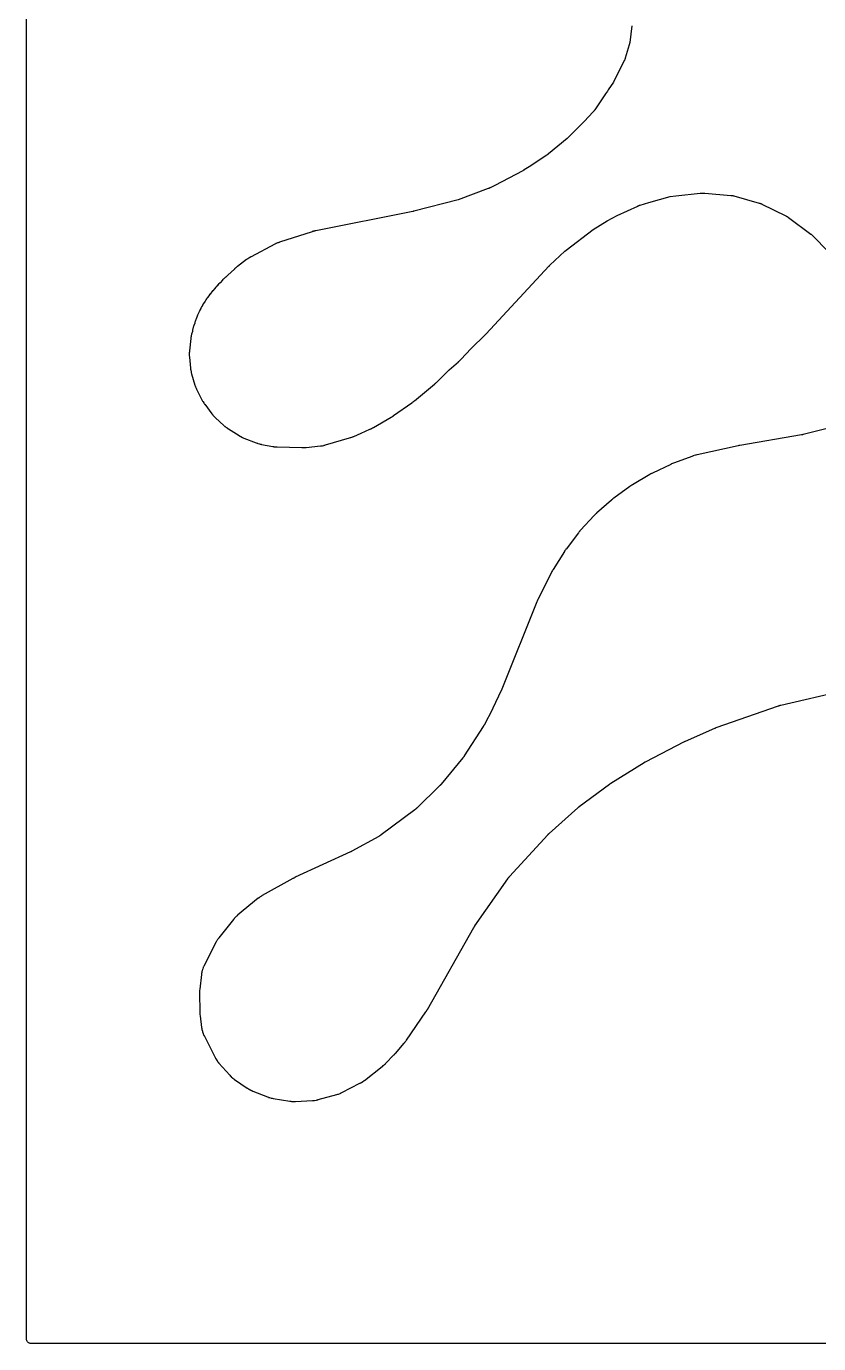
# Model space of a CAD drawing. Header units: millimetres. Extents: x 0 to 300, y 0 to 300.
# Drawn here: x -0.1 to 90.2, y -0.1 to 150 of the extents above; entities that cross this region are included whole.
import ezdxf

# ---------------------------------------------------------------- set-up
doc = ezdxf.new("R2010")
doc.units = ezdxf.units.MM
doc.layers.add('CUT', color=7, linetype='CONTINUOUS')

msp = doc.modelspace()

# ---------------------------------------------------------------- linework, layer by layer
at = {"layer": 'CUT'}
for points in [[(298.5045, -0.0625), (1.4375, -0.0625), (0.5522, -0.0625), (0.4788, -0.0589), (0.4206, -0.0503), (0.3635, -0.036), (0.3082, -0.0162), (0.255, 0.009), (0.2046, 0.0392), (0.1573, 0.0743), (0.1137, 0.1137), (0.0743, 0.1573), (0.0392, 0.2046), (0.009, 0.255), (-0.0162, 0.3082), (-0.036, 0.3635), (-0.0503, 0.4206), (-0.0589, 0.4788), (-0.0625, 0.5522), (-0.0625, 1.4375), (-0.0625, 298.5625)], [(68.9335, 150.0415), (68.6813, 148.1674), (68.6803, 148.1602), (68.6779, 148.1435), (68.6774, 148.1405), (68.6721, 148.1082), (68.6603, 148.0438), (68.6559, 148.0217), (68.6487, 147.9913), (68.6281, 147.9113), (68.6185, 147.8771), (68.1727, 146.3921), (68.1699, 146.3828), (68.1653, 146.3682), (68.1576, 146.3446), (68.1471, 146.3139), (68.1372, 146.2864), (68.1289, 146.2645), (68.124, 146.2521), (68.1222, 146.2475), (68.1112, 146.2208), (68.0856, 146.162), (68.0696, 146.1271), (68.0639, 146.1154), (68.0597, 146.1067), (66.832, 143.6459), (66.2311, 142.7541), (66.1448, 142.6259), (65.9325, 142.3109), (64.701, 140.483), (64.6982, 140.4792), (64.6888, 140.4665), (64.6773, 140.4514), (64.6678, 140.439), (64.6453, 140.4102), (64.6355, 140.398), (64.6242, 140.384), (64.6142, 140.3719), (64.5906, 140.344), (64.5804, 140.332), (64.5678, 140.3176), (64.5574, 140.3059), (64.5329, 140.2787), (64.5223, 140.2672), (63.4919, 139.1653), (63.3722, 139.0463), (63.1745, 138.8499), (62.7631, 138.4411), (61.5527, 137.2383), (59.4465, 135.4888), (59.4371, 135.4811), (59.415, 135.4633), (59.4055, 135.4557), (59.3939, 135.4466), (59.3843, 135.4391), (59.3618, 135.4219), (59.3521, 135.4146), (59.3409, 135.4063), (59.3311, 135.3991), (59.3081, 135.3825), (59.2982, 135.3755), (59.2861, 135.367), (59.2761, 135.36), (59.2527, 135.3441), (59.2426, 135.3373), (57.2129, 133.9923), (56.6727, 133.6499), (56.6649, 133.6451), (56.6467, 133.6338), (56.6388, 133.629), (56.6293, 133.6232), (56.6214, 133.6185), (56.6029, 133.6075), (56.595, 133.6029), (56.5858, 133.5976), (56.5779, 133.5931), (56.5592, 133.5825), (56.5512, 133.5781), (56.5414, 133.5726), (56.5333, 133.5682), (56.5144, 133.5581), (56.5063, 133.5538), (53.3138, 131.8784), (52.7854, 131.6145), (52.775, 131.6094), (52.7508, 131.5977), (52.7404, 131.5927), (52.7277, 131.5868), (52.7172, 131.582), (52.6927, 131.5709), (52.6822, 131.5662), (52.67, 131.5609), (52.6594, 131.5564), (52.6347, 131.5459), (52.624, 131.5415), (52.611, 131.5362), (52.6003, 131.5319), (52.5753, 131.5221), (52.5645, 131.518), (49.1229, 130.2198), (44.1037, 128.9387), (44.0989, 128.9375), (44.0876, 128.9347), (44.0828, 128.9335), (44.0712, 128.9307), (44.0653, 128.9293), (44.0515, 128.926), (44.0455, 128.9246), (44.0386, 128.9231), (44.0327, 128.9217), (44.0187, 128.9186), (44.0135, 128.9175), (44.0023, 128.9151), (43.9861, 128.9118), (43.979, 128.9103), (32.9257, 126.7204), (32.9083, 126.7166), (32.7954, 126.6908), (32.7781, 126.6865), (32.6375, 126.6499), (32.6203, 126.6451), (32.5091, 126.6126), (32.4921, 126.6073), (32.49, 126.6066), (28.7719, 125.3976), (28.7718, 125.3976), (28.7322, 125.3847), (28.7306, 125.3842), (28.7183, 125.38), (28.639, 125.3524), (28.6269, 125.348), (28.5796, 125.3303), (28.5556, 125.3207), (28.401, 125.2553), (28.3775, 125.2447), (28.3319, 125.223), (28.3202, 125.2174), (28.2452, 125.1797), (28.2337, 125.1738), (25.5374, 123.7472), (25.5238, 123.7397), (25.436, 123.6903), (25.4225, 123.6825), (25.4076, 123.6736), (25.3659, 123.6505), (25.3559, 123.6448), (25.3121, 123.6195), (25.2913, 123.6068), (25.1629, 123.5252), (25.1433, 123.5123), (25.1098, 123.4891), (25.1008, 123.4827), (25.0388, 123.4381), (25.0288, 123.4308), (23.9861, 122.6476), (23.9716, 122.6364), (23.8788, 122.5622), (23.8646, 122.5505), (23.751, 122.4538), (23.7373, 122.4417), (23.6491, 122.3619), (23.6358, 122.3494), (22.9057, 121.6468), (22.6624, 121.4446), (22.6469, 121.4313), (22.5478, 121.343), (22.5328, 121.3292), (22.4123, 121.2143), (22.3978, 121.2), (22.3049, 121.1052), (22.2908, 121.0904), (22.0191, 120.7936), (21.845, 120.626), (21.8315, 120.6126), (21.7455, 120.5244), (21.7325, 120.5107), (21.6281, 120.3967), (21.6156, 120.3825), (21.5353, 120.289), (21.5232, 120.2745), (21.3704, 120.0848), (21.1768, 119.8734), (21.1635, 119.8583), (21.0788, 119.7594), (21.066, 119.7439), (20.964, 119.6163), (20.9517, 119.6004), (20.8738, 119.496), (20.8621, 119.4797), (20.7312, 119.2914), (20.5821, 119.1064), (20.5746, 119.0969), (20.5263, 119.0343), (20.5189, 119.0246), (20.4907, 118.9865), (20.4766, 118.9666), (20.3877, 118.836), (20.3745, 118.8156), (20.3494, 118.7753), (20.3431, 118.7649), (20.3027, 118.6969), (20.2966, 118.6864), (20.2348, 118.5776), (20.0993, 118.3827), (20.0915, 118.3712), (20.0415, 118.2956), (20.034, 118.2839), (20.005, 118.2378), (19.9907, 118.2139), (19.9016, 118.0562), (19.8884, 118.0316), (19.8638, 117.983), (19.8577, 117.9705), (19.8187, 117.8887), (19.8128, 117.876), (19.7222, 117.674), (19.6622, 117.5683), (19.6562, 117.5573), (19.6174, 117.4856), (19.6116, 117.4745), (19.5892, 117.4308), (19.5782, 117.4083), (19.5099, 117.2603), (19.4998, 117.2373), (19.4812, 117.1919), (19.4765, 117.1803), (19.447, 117.1042), (19.4426, 117.0925), (19.3626, 116.8724), (19.3092, 116.7533), (19.3049, 116.7435), (19.2753, 116.6743), (19.271, 116.664), (19.2525, 116.6183), (19.244, 116.5961), (19.1939, 116.4568), (19.1865, 116.4351), (19.1746, 116.3973), (19.1714, 116.3871), (19.1502, 116.3158), (19.1468, 116.3042), (19.118, 116.1996), (19.0194, 115.9284), (19.0143, 115.9139), (18.9827, 115.8195), (18.978, 115.8049), (18.9605, 115.7478), (18.9522, 115.7183), (18.9037, 115.5253), (18.8969, 115.4954), (18.8853, 115.4368), (18.8825, 115.4217), (18.8657, 115.3236), (18.8633, 115.3084), (18.8536, 115.242), (18.7707, 114.9415), (18.7677, 114.9305), (18.7482, 114.8542), (18.7454, 114.8428), (18.7336, 114.7925), (18.7284, 114.7682), (18.6992, 114.6158), (18.6951, 114.5922), (18.689, 114.5511), (18.6874, 114.5399), (18.6772, 114.4627), (18.6757, 114.4501), (18.5182, 113.0184), (18.5166, 113.0027), (18.5082, 112.9015), (18.5071, 112.8859), (18.5036, 112.8249), (18.5026, 112.7936), (18.5015, 112.5904), (18.5022, 112.5591), (18.505, 112.4981), (18.506, 112.4825), (18.5134, 112.3811), (18.5147, 112.3655), (18.5164, 112.3492), (18.5176, 112.3307), (18.5191, 112.3127), (18.6423, 111.0428), (18.6438, 111.0288), (18.6548, 110.9378), (18.6567, 110.9238), (18.6646, 110.8693), (18.6693, 110.8415), (18.704, 110.6615), (18.71, 110.634), (18.7167, 110.6062), (18.7177, 110.6018), (18.7306, 110.5488), (18.7341, 110.5352), (18.7577, 110.4474), (18.7615, 110.4339), (19.1413, 109.1407), (19.1455, 109.127), (19.1739, 109.0383), (19.1784, 109.0247), (19.1967, 108.9718), (19.2067, 108.9449), (19.276, 108.7721), (19.2873, 108.7458), (19.3106, 108.6949), (19.3167, 108.6819), (19.3575, 108.5981), (19.3639, 108.5853), (19.3645, 108.5841), (19.9801, 107.3924), (19.9801, 107.3923), (19.9801, 107.3922), (19.986, 107.3811), (20.0253, 107.3089), (20.0314, 107.2978), (20.0559, 107.2549), (20.0689, 107.2333), (20.1563, 107.0942), (20.1702, 107.0731), (20.1982, 107.0324), (20.2055, 107.0221), (20.2535, 106.9554), (20.261, 106.9452), (21.0681, 105.8731), (21.0689, 105.8721), (21.0774, 105.8611), (21.1334, 105.7902), (21.1421, 105.7794), (21.1767, 105.7376), (21.1949, 105.7166), (21.3164, 105.583), (21.3356, 105.5629), (21.374, 105.5244), (21.3839, 105.5147), (21.4492, 105.4523), (21.4593, 105.4428), (22.493, 104.4986), (22.503, 104.4897), (22.569, 104.4321), (22.5792, 104.4234), (22.6196, 104.3897), (22.6203, 104.3891), (22.6446, 104.3689), (22.6657, 104.3521), (22.8054, 104.246), (22.8273, 104.2302), (22.8707, 104.2002), (22.8819, 104.1927), (22.9552, 104.1445), (22.9666, 104.1372), (24.1798, 103.3777), (24.1918, 103.3704), (24.2701, 103.3239), (24.2822, 103.3169), (24.3299, 103.29), (24.345, 103.282), (24.359, 103.2741), (24.384, 103.2607), (24.5485, 103.178), (24.5741, 103.1659), (24.6246, 103.1433), (24.6377, 103.1377), (24.7227, 103.1023), (24.7358, 103.097), (26.1255, 102.5553), (26.1383, 102.5505), (26.2214, 102.5202), (26.2342, 102.5157), (26.2846, 102.4987), (26.3106, 102.4905), (26.3247, 102.4864), (26.3266, 102.4858), (26.3531, 102.4775), (26.5266, 102.4277), (26.5534, 102.4206), (26.6062, 102.408), (26.6198, 102.405), (26.7081, 102.3861), (26.7217, 102.3834), (28.0044, 102.1403), (28.0164, 102.1382), (28.0946, 102.125), (28.1067, 102.1231), (28.1538, 102.1161), (28.178, 102.113), (28.3356, 102.0963), (28.3599, 102.0942), (28.4075, 102.0911), (28.4197, 102.0904), (28.4989, 102.0868), (28.511, 102.0864), (31.3392, 102.0167), (31.3581, 102.0165), (31.4811, 102.0174), (31.5, 102.0178), (31.6542, 102.0237), (31.6681, 102.0245), (31.6723, 102.0246), (31.6912, 102.0257), (31.8139, 102.0343), (31.8328, 102.036), (33.4669, 102.2031), (33.4807, 102.2047), (33.5704, 102.216), (33.5841, 102.2179), (33.6378, 102.2259), (33.6533, 102.2286), (33.6655, 102.2307), (33.8423, 102.2654), (33.8693, 102.2714), (33.922, 102.2842), (33.9354, 102.2877), (34.0224, 102.3112), (34.0358, 102.3149), (36.7418, 103.1119), (36.7601, 103.1176), (36.8783, 103.1565), (36.8964, 103.1628), (37.0431, 103.2164), (37.061, 103.2233), (37.0725, 103.2279), (37.0792, 103.2304), (37.0972, 103.2373), (37.2133, 103.2842), (37.2311, 103.2917), (38.097, 103.674), (39.0863, 104.1088), (39.1011, 104.1156), (39.1968, 104.1608), (39.2115, 104.1679), (39.2346, 104.1796), (39.2475, 104.1859), (39.365, 104.2456), (39.3793, 104.2531), (39.4717, 104.3031), (39.4858, 104.311), (41.4897, 105.4677), (41.5014, 105.4747), (41.5769, 105.5206), (41.5884, 105.5278), (41.6819, 105.5875), (41.6933, 105.595), (41.6975, 105.5978), (41.7673, 105.6446), (41.7785, 105.6524), (43.8609, 107.1195), (43.8743, 107.1292), (43.8971, 107.1462), (43.9287, 107.1685), (43.9374, 107.1748), (43.9978, 107.219), (44.007, 107.2259), (44.0812, 107.2824), (44.0901, 107.2894), (44.1479, 107.3351), (44.1573, 107.3427), (46.4399, 109.2277), (46.4496, 109.236), (46.5124, 109.2901), (46.522, 109.2985), (46.5994, 109.3682), (46.6088, 109.3769), (46.6693, 109.4337), (46.6785, 109.4425), (48.1293, 110.8646), (49.1835, 111.7971), (49.1938, 111.8065), (49.2606, 111.8683), (49.2707, 111.878), (49.3526, 111.9576), (49.3626, 111.9674), (49.4263, 112.0323), (49.436, 112.0424), (50.6295, 113.3152), (52.1954, 114.8501), (52.2, 114.8548), (52.2324, 114.8872), (52.2374, 114.8922), (52.2772, 114.9331), (52.282, 114.9381), (52.3131, 114.9708), (52.3182, 114.9761), (59.4707, 122.6727), (59.4755, 122.6778), (59.4867, 122.6896), (59.4915, 122.6947), (59.503, 122.7067), (59.5089, 122.7129), (59.5229, 122.7271), (59.5289, 122.7332), (59.5359, 122.7403), (59.542, 122.7463), (59.5563, 122.7604), (59.5624, 122.7664), (59.5656, 122.7695), (59.573, 122.7765), (59.5901, 122.7927), (59.5975, 122.7996), (61.3017, 124.3743), (61.3091, 124.381), (61.3264, 124.3967), (61.3339, 124.4034), (61.3428, 124.4112), (61.3503, 124.4177), (61.3677, 124.4328), (61.3752, 124.4392), (61.3839, 124.4466), (61.3915, 124.453), (61.4094, 124.4677), (61.4171, 124.474), (61.4265, 124.4816), (61.4342, 124.4878), (61.4524, 124.5021), (61.4602, 124.5082), (64.5022, 126.8578), (66.1296, 127.8277), (67.2535, 128.4551), (69.5927, 129.5331), (69.6061, 129.5392), (69.6373, 129.553), (69.6508, 129.5588), (69.6672, 129.5657), (69.6807, 129.5713), (69.7124, 129.584), (69.726, 129.5894), (69.7417, 129.5954), (69.7554, 129.6006), (69.7875, 129.6123), (69.8013, 129.6172), (69.8182, 129.6231), (69.832, 129.6278), (69.8645, 129.6384), (69.8784, 129.6429), (70.8601, 129.9484), (73.2914, 130.5986), (73.9314, 130.708), (76.7243, 130.9803), (76.9894, 130.9858), (77.1416, 130.9889), (77.1511, 130.9891), (77.2364, 130.9909), (80.2187, 130.7422), (80.2294, 130.7413), (80.2459, 130.7397), (80.2732, 130.7367), (80.3097, 130.732), (80.3421, 130.7274), (80.3677, 130.7232), (80.3823, 130.7207), (80.3877, 130.7197), (80.4192, 130.7134), (80.4891, 130.6982), (80.5307, 130.6882), (80.5447, 130.6844), (80.555, 130.6816), (83.4349, 129.8733), (83.4448, 129.8704), (83.4601, 129.866), (83.4853, 129.8582), (83.5188, 129.8473), (83.5485, 129.8371), (83.5718, 129.8286), (83.5852, 129.8236), (83.5901, 129.8217), (83.6187, 129.8102), (83.6818, 129.7836), (83.7193, 129.7668), (83.7318, 129.7608), (83.741, 129.7563), (86.4796, 128.4124), (86.4887, 128.4079), (86.5029, 128.4007), (86.5261, 128.3886), (86.557, 128.3719), (86.5751, 128.3616), (86.5828, 128.3572), (86.5944, 128.3504), (86.6008, 128.3467), (86.6055, 128.344), (86.6176, 128.3367), (86.6221, 128.334), (86.648, 128.3176), (86.705, 128.2802), (86.7386, 128.257), (86.7498, 128.2489), (86.758, 128.2429), (89.33, 126.3365), (89.3374, 126.3309), (89.3489, 126.3222), (89.3623, 126.3118), (89.654, 126.0299), (89.7239, 125.9623), (89.7384, 125.9483), (89.745, 125.9419), (91.0959, 124.5432)], [(92.0769, 104.4068), (88.4491, 103.4935), (88.4421, 103.4917), (88.4258, 103.4878), (88.4188, 103.4861), (88.402, 103.4821), (88.3933, 103.4802), (88.3731, 103.4756), (88.3645, 103.4737), (88.3545, 103.4716), (88.3458, 103.4698), (88.3254, 103.4656), (88.3167, 103.4639), (88.3123, 103.463), (88.302, 103.4611), (88.2778, 103.4567), (88.2675, 103.4549), (81.2304, 102.2632), (81.2236, 102.262), (81.1761, 102.2534), (81.1688, 102.252), (81.1097, 102.2405), (81.1025, 102.2391), (81.0559, 102.2295), (81.0483, 102.2278), (76.3569, 101.1941), (76.3369, 101.1893), (76.2079, 101.1562), (76.1882, 101.1508), (76.0278, 101.1038), (76.0082, 101.0977), (75.8818, 101.0558), (75.8624, 101.0491), (73.6674, 100.239), (73.6546, 100.2341), (73.5714, 100.2012), (73.5587, 100.196), (73.4552, 100.1523), (73.4426, 100.1468), (73.361, 100.1102), (73.3485, 100.1044), (71.2729, 99.1137), (71.2612, 99.108), (71.1852, 99.0697), (71.1736, 99.0637), (71.0793, 99.0135), (71.0678, 99.0072), (70.9936, 98.9656), (70.9823, 98.9591), (68.9963, 97.7887), (68.9841, 97.7813), (68.9049, 97.732), (68.8928, 97.7243), (68.795, 97.6602), (68.7831, 97.6522), (68.7064, 97.5992), (68.6947, 97.5909), (66.8766, 96.2704), (66.8648, 96.2617), (66.7892, 96.2039), (66.7777, 96.1949), (66.6846, 96.1201), (66.6733, 96.1108), (66.6006, 96.0494), (66.5896, 96.0398), (64.8899, 94.5317), (64.8791, 94.5219), (64.8101, 94.4576), (64.7996, 94.4475), (64.7148, 94.3647), (64.7046, 94.3544), (64.6387, 94.2868), (64.6287, 94.2763), (63.0732, 92.6006), (63.0631, 92.5893), (62.9978, 92.5154), (62.9879, 92.5039), (62.9084, 92.4091), (62.8988, 92.3973), (62.8374, 92.3202), (62.8281, 92.3082), (61.4286, 90.4559), (61.4209, 90.4455), (61.3716, 90.3773), (61.3641, 90.3667), (61.3041, 90.2798), (61.2969, 90.269), (61.2506, 90.1988), (61.2436, 90.1879), (59.9431, 88.1171), (59.9355, 88.1046), (59.8871, 88.0231), (59.8798, 88.0105), (59.8214, 87.9068), (59.8144, 87.894), (59.77, 87.8102), (59.7633, 87.7973), (58.2205, 84.7107), (58.2151, 84.6996), (58.1806, 84.6269), (58.1755, 84.6157), (58.1341, 84.5236), (58.1291, 84.5122), (58.0977, 84.4382), (58.093, 84.4268), (54.108, 74.4795), (54.1059, 74.4743), (54.101, 74.4622), (54.0988, 74.457), (54.0937, 74.4446), (54.091, 74.4383), (54.0848, 74.4235), (54.0821, 74.4172), (54.0789, 74.4099), (54.0761, 74.4035), (54.0696, 74.3888), (54.0668, 74.3825), (54.0653, 74.3793), (54.0619, 74.3718), (54.0539, 74.3546), (54.0505, 74.3472), (53.0927, 72.3243), (53.0867, 72.3118), (53.0806, 72.2991), (53.0785, 72.2949), (53.0734, 72.2845), (53.0712, 72.28), (53.0686, 72.2749), (53.0664, 72.2704), (53.0611, 72.26), (53.0592, 72.2561), (53.0549, 72.2478), (53.0487, 72.2359), (53.0459, 72.2307), (52.0808, 70.4059), (52.0764, 70.3976), (52.0659, 70.3784), (52.0614, 70.3701), (52.0559, 70.3602), (52.0513, 70.3521), (52.0405, 70.3331), (52.0359, 70.325), (52.0304, 70.3157), (52.0257, 70.3076), (52.0145, 70.2889), (52.0096, 70.2809), (52.0036, 70.2711), (51.9987, 70.2632), (51.9871, 70.2446), (51.9821, 70.2367), (49.838, 66.8897), (49.8306, 66.8784), (49.8131, 66.852), (49.8056, 66.8408), (49.7963, 66.8272), (49.7885, 66.8161), (49.7703, 66.7903), (49.7624, 66.7793), (49.7533, 66.7667), (49.7452, 66.7558), (49.7262, 66.7306), (49.718, 66.7198), (49.7079, 66.7068), (49.6995, 66.6962), (49.6798, 66.6715), (49.6712, 66.661), (47.1939, 63.6599), (47.186, 63.6503), (47.1672, 63.6282), (47.1591, 63.6188), (47.1491, 63.6074), (47.1408, 63.5981), (47.1215, 63.5765), (47.1131, 63.5673), (47.1034, 63.5568), (47.0949, 63.5477), (47.0749, 63.5267), (47.0663, 63.5177), (47.0557, 63.5068), (47.047, 63.498), (47.0265, 63.4775), (47.0176, 63.4688), (44.4161, 60.9452), (44.4056, 60.9352), (44.3809, 60.9119), (44.3702, 60.902), (44.3571, 60.8901), (44.3462, 60.8804), (44.3208, 60.858), (44.3098, 60.8485), (44.2971, 60.8377), (44.2859, 60.8283), (44.2597, 60.8067), (44.2484, 60.7976), (44.2346, 60.7865), (44.2231, 60.7775), (44.1963, 60.7568), (44.1847, 60.748), (40.3584, 57.8937), (40.3459, 57.8845), (40.3166, 57.8634), (40.304, 57.8545), (40.2885, 57.8437), (40.2757, 57.835), (40.2456, 57.8149), (40.2327, 57.8064), (40.2178, 57.7968), (40.2047, 57.7886), (40.174, 57.7695), (40.1607, 57.7615), (40.1445, 57.7518), (40.1312, 57.744), (40.0998, 57.726), (40.0863, 57.7185), (37.0225, 56.0315), (37.0167, 56.0284), (37.0031, 56.021), (36.9973, 56.0179), (36.9833, 56.0104), (36.9761, 56.0066), (36.9592, 55.9979), (36.952, 55.9942), (36.9436, 55.9899), (36.9363, 55.9862), (36.9192, 55.9777), (36.9119, 55.9741), (36.9082, 55.9723), (36.8995, 55.9682), (36.8791, 55.9585), (36.8704, 55.9544), (30.575, 53.0606), (30.5651, 53.0559), (30.4962, 53.0227), (30.4856, 53.0175), (30.4005, 52.9744), (30.3902, 52.969), (30.3235, 52.9337), (30.3127, 52.9277), (26.8225, 50.9811), (26.8109, 50.9745), (26.7364, 50.9307), (26.725, 50.9239), (26.6808, 50.8966), (26.6585, 50.8821), (26.5156, 50.7849), (26.494, 50.7695), (26.4524, 50.7384), (26.4418, 50.7303), (26.3738, 50.6771), (26.3634, 50.6687), (23.9964, 48.7307), (23.9842, 48.7204), (23.9053, 48.6522), (23.8933, 48.6416), (23.8471, 48.5994), (23.824, 48.5772), (23.6779, 48.4288), (23.656, 48.4054), (23.6145, 48.3585), (23.6041, 48.3463), (23.5371, 48.2665), (23.527, 48.2541), (21.8608, 46.155), (21.8515, 46.1429), (21.7921, 46.064), (21.7831, 46.0518), (21.7486, 46.0035), (21.7316, 45.9783), (21.6251, 45.812), (21.6094, 45.786), (21.5799, 45.7345), (21.5726, 45.7212), (21.5258, 45.6342), (21.5187, 45.6207), (20.1717, 42.9574), (20.1658, 42.9454), (20.1285, 42.8672), (20.1228, 42.8551), (20.1014, 42.8076), (20.091, 42.7831), (20.0277, 42.6243), (20.0102, 42.574), (19.9619, 42.4124), (19.9489, 42.3607), (19.9147, 42.1932), (19.9099, 42.167), (19.9018, 42.1156), (19.8998, 42.1024), (19.8882, 42.0165), (19.8865, 42.0033), (19.6962, 40.3208), (19.6944, 40.3023), (19.6845, 40.1823), (19.6833, 40.1638), (19.6756, 40.0129), (19.675, 39.9944), (19.6725, 39.874), (19.6725, 39.8555), (19.6955, 37.7312), (19.696, 37.7133), (19.7007, 37.597), (19.7017, 37.5792), (19.712, 37.4336), (19.7135, 37.4157), (19.7252, 37.3), (19.7272, 37.2822), (19.8989, 35.971), (19.9013, 35.9543), (19.9185, 35.8466), (19.9214, 35.8301), (19.9335, 35.7657), (19.9407, 35.7329), (19.9922, 35.5241), (20.0119, 35.46), (20.0865, 35.2583), (20.099, 35.2271), (20.1251, 35.1671), (20.132, 35.1518), (20.1783, 35.053), (20.1856, 35.0379), (21.4437, 32.536), (21.4497, 32.5243), (21.49, 32.4484), (21.4964, 32.4368), (21.5216, 32.3916), (21.535, 32.3689), (21.6242, 32.2247), (21.654, 32.181), (21.7556, 32.0452), (21.7719, 32.0244), (21.8047, 31.9844), (21.8132, 31.9742), (21.8691, 31.909), (21.8778, 31.899), (23.1091, 30.5245), (23.1212, 30.5113), (23.2013, 30.4271), (23.2138, 30.4143), (23.2634, 30.3653), (23.2895, 30.3409), (23.4639, 30.1876), (23.4915, 30.1648), (23.5465, 30.1219), (23.5607, 30.1112), (23.6545, 30.0426), (23.6691, 30.0322), (25.1145, 29.0393), (25.1286, 29.03), (25.2208, 28.9704), (25.2351, 28.9614), (25.2915, 28.9272), (25.3209, 28.9105), (25.5146, 28.8073), (25.5449, 28.7923), (25.6047, 28.7646), (25.6202, 28.7577), (25.7211, 28.7145), (25.7367, 28.7081), (27.4154, 28.0443), (27.4307, 28.0385), (27.5306, 28.0021), (27.5461, 27.9967), (27.6066, 27.9765), (27.638, 27.967), (27.843, 27.9108), (27.8748, 27.903), (27.9372, 27.8895), (27.9533, 27.8863), (28.0578, 27.8666), (28.074, 27.8638), (29.9583, 27.563), (29.9738, 27.5608), (30.0748, 27.5473), (30.0904, 27.5455), (30.1512, 27.539), (30.1825, 27.5365), (30.3858, 27.5255), (30.4172, 27.5247), (30.4784, 27.5246), (30.494, 27.5248), (30.5959, 27.5273), (30.6116, 27.5278), (32.532, 27.6253), (32.5483, 27.6264), (32.6541, 27.6347), (32.6703, 27.6361), (32.7337, 27.6428), (32.7661, 27.6471), (32.9755, 27.6809), (33.0076, 27.6869), (33.0698, 27.7005), (33.0857, 27.7041), (33.1888, 27.7295), (33.2046, 27.7336), (35.2987, 28.3097), (35.3134, 28.3139), (35.4091, 28.3429), (35.4237, 28.3476), (35.4807, 28.3664), (35.5096, 28.3768), (35.6957, 28.4492), (35.7241, 28.4611), (35.7788, 28.4857), (35.7928, 28.4922), (35.8828, 28.5354), (35.8966, 28.5422), (37.9488, 29.5936), (37.9615, 29.6003), (38.0432, 29.6447), (38.0557, 29.6516), (38.1042, 29.6795), (38.1287, 29.6943), (38.2853, 29.7944), (38.3091, 29.8104), (38.3547, 29.8427), (38.3662, 29.8512), (38.4408, 29.9067), (38.4522, 29.9154), (40.4924, 31.5128), (40.5077, 31.5252), (40.6063, 31.6077), (40.6212, 31.6207), (40.7413, 31.7282), (40.7558, 31.7416), (40.8487, 31.8304), (40.8628, 31.8443), (41.8231, 32.8254), (41.8293, 32.8319), (41.8723, 32.8771), (41.8789, 32.8841), (41.9315, 32.9414), (41.9378, 32.9484), (41.9787, 32.9942), (41.9854, 33.0018), (42.9838, 34.1605), (42.9945, 34.1732), (43.0628, 34.2571), (43.0731, 34.2701), (43.1559, 34.3777), (43.1658, 34.391), (43.2294, 34.4786), (43.239, 34.4922), (45.4627, 37.7408), (45.4697, 37.7512), (45.5143, 37.8194), (45.521, 37.8299), (45.5752, 37.9166), (45.5817, 37.9273), (45.6234, 37.9972), (45.6297, 38.008), (50.938, 47.349), (50.9431, 47.3579), (50.9552, 47.3786), (50.9605, 47.3875), (50.9669, 47.3983), (50.9723, 47.4071), (50.9848, 47.4276), (50.9903, 47.4363), (50.9967, 47.4464), (51.0022, 47.4551), (51.0153, 47.4753), (51.0209, 47.4839), (51.0279, 47.4944), (51.0336, 47.503), (51.0471, 47.5229), (51.053, 47.5314), (54.7896, 52.8962), (54.7983, 52.9084), (54.8187, 52.9367), (54.8276, 52.9488), (54.8385, 52.9634), (54.8476, 52.9753), (54.8689, 53.0029), (54.8782, 53.0147), (54.8889, 53.0281), (54.8984, 53.0397), (54.9206, 53.0666), (54.9303, 53.0781), (54.9422, 53.0919), (54.952, 53.1032), (54.9751, 53.1294), (54.9852, 53.1405), (59.3475, 57.9041), (59.3551, 57.9123), (59.3731, 57.9314), (59.3808, 57.9396), (59.3903, 57.9495), (59.3982, 57.9575), (59.4166, 57.9762), (59.4245, 57.9841), (59.4337, 57.9932), (59.4418, 58.001), (59.4606, 58.0192), (59.4688, 58.027), (59.4788, 58.0364), (59.487, 58.044), (59.5063, 58.0617), (59.5146, 58.0692), (62.7714, 60.9807), (62.7789, 60.9874), (62.7967, 61.003), (62.8044, 61.0096), (62.8137, 61.0176), (62.8215, 61.0241), (62.8396, 61.0392), (62.8474, 61.0457), (62.8564, 61.053), (62.8642, 61.0594), (62.8827, 61.0741), (62.8906, 61.0803), (62.9004, 61.0879), (62.9084, 61.0941), (62.9271, 61.1084), (62.9352, 61.1145), (66.3618, 63.6637), (66.3693, 63.6692), (66.3869, 63.682), (66.3945, 63.6875), (66.4037, 63.6941), (66.4114, 63.6995), (66.4292, 63.7119), (66.4369, 63.7172), (66.4458, 63.7232), (66.4535, 63.7285), (66.4716, 63.7405), (66.4794, 63.7457), (66.4889, 63.7519), (66.4968, 63.7569), (66.5151, 63.7686), (66.523, 63.7736), (70.3193, 66.1363), (70.3255, 66.1401), (70.3398, 66.1489), (70.3459, 66.1526), (70.3606, 66.1614), (70.3682, 66.1659), (70.386, 66.1764), (70.3936, 66.1808), (70.4024, 66.1859), (70.4101, 66.1902), (70.4282, 66.2003), (70.4359, 66.2046), (70.4398, 66.2068), (70.449, 66.2118), (70.4706, 66.2233), (70.4799, 66.2281), (74.908, 68.5234), (74.9132, 68.5261), (74.9254, 68.5323), (74.9306, 68.5349), (74.943, 68.5412), (74.9495, 68.5444), (74.9645, 68.5517), (74.9709, 68.5549), (74.9784, 68.5585), (74.9848, 68.5616), (75, 68.5687), (75.0065, 68.5718), (75.0098, 68.5733), (75.0176, 68.5768), (75.0356, 68.585), (75.0434, 68.5884), (78.365, 70.0496), (78.3716, 70.0524), (78.3869, 70.059), (78.3935, 70.0618), (78.4091, 70.0684), (78.4172, 70.0718), (78.4361, 70.0795), (78.4443, 70.0828), (78.4537, 70.0866), (78.4618, 70.0898), (78.481, 70.0972), (78.4892, 70.1003), (78.4933, 70.1019), (78.5031, 70.1055), (78.5259, 70.1137), (78.5357, 70.1172), (85.646, 72.6036), (85.6576, 72.6076), (85.6846, 72.6166), (85.6962, 72.6204), (85.7102, 72.6249), (85.7218, 72.6285), (85.749, 72.6368), (85.7606, 72.6402), (85.7741, 72.6441), (85.7858, 72.6475), (85.8132, 72.655), (85.8249, 72.6581), (85.8393, 72.6619), (85.8511, 72.6649), (85.8787, 72.6717), (85.8905, 72.6745), (93.0645, 74.3404)]]:
    msp.add_lwpolyline(points, dxfattribs=at)

doc.saveas('drawing.dxf')
